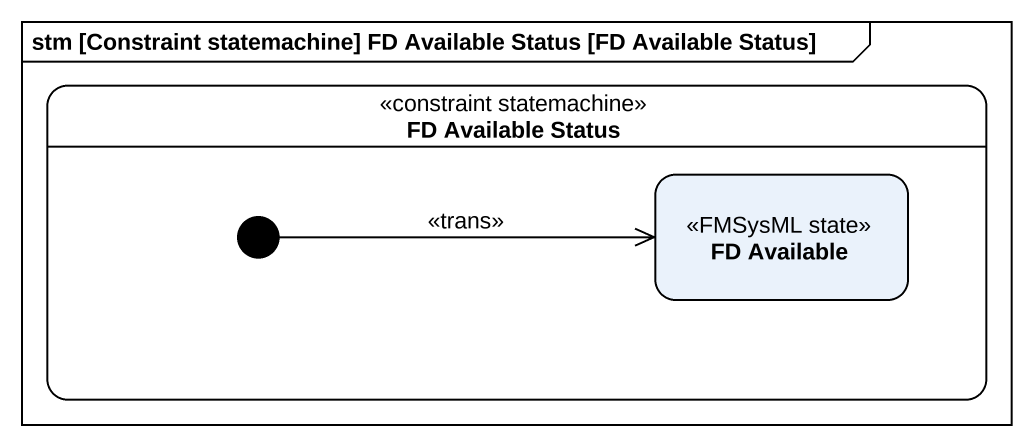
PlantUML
@startuml
mainframe stm [Constraint statemachine] FD Available Status [FD Available Status]
hide empty description
state "FD Available Status" as FD_Available_Status <<constraint statemachine>> {
  state "FD Available" as FD_Available <<FMSysML state>>
  [*] -right-> FD_Available : <<trans>>
}
@enduml
